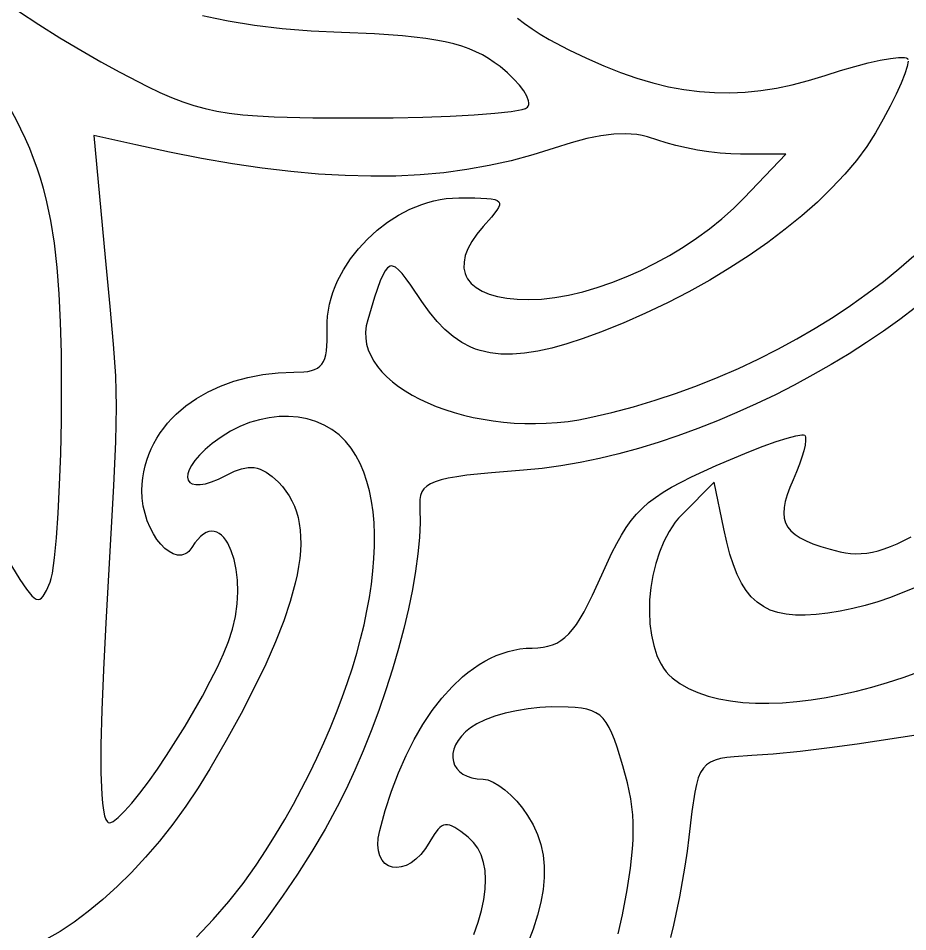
# Model space of a CAD drawing. Header units: millimetres. Extents: x -4.46 to 4.46, y -4.6 to 4.42.
# Drawn here: x 1.924 to 2.774, y -2.951 to -2.078 of the extents above; entities that cross this region are included whole.
import ezdxf

# ---------------------------------------------------------------- set-up
doc = ezdxf.new("R2010")
doc.units = ezdxf.units.MM

msp = doc.modelspace()

# ---------------------------------------------------------------- linework, layer by layer
at = {"flags": 128}
for points in [[(1.965286, -2.430558), (1.965072, -2.398419), (1.964372, -2.368906), (1.9631, -2.34174), (1.961167, -2.31664), (1.958488, -2.293324), (1.954974, -2.271514), (1.950539, -2.250926), (1.947949, -2.241004), (1.945096, -2.231282), (1.94197, -2.221726), (1.938558, -2.2123), (1.934852, -2.20297), (1.930838, -2.1937), (1.921849, -2.175201), (1.911503, -2.156521), (1.899713, -2.137381), (1.886393, -2.1175), (1.871456, -2.096597), (1.854814, -2.074392)], [(1.924172, -2.071669), (1.943628, -2.084385), (1.963621, -2.096947), (1.983553, -2.108972), (2.002826, -2.120077), (2.020841, -2.129878), (2.047566, -2.14356), (2.059357, -2.14918), (2.070472, -2.154055), (2.081189, -2.158239), (2.091785, -2.161783), (2.10254, -2.16474), (2.11373, -2.167162), (2.125635, -2.169104), (2.138532, -2.170615), (2.152699, -2.17175), (2.168415, -2.172561), (2.205606, -2.173421), (2.252327, -2.173614), (2.282297, -2.173405), (2.310659, -2.172808), (2.336764, -2.171863), (2.359963, -2.170612), (2.379605, -2.169098), (2.395042, -2.167362), (2.405624, -2.165446), (2.408892, -2.164433), (2.410702, -2.163392), (2.411553, -2.162201), (2.412009, -2.160753), (2.412085, -2.159066), (2.411793, -2.157162), (2.410162, -2.152777), (2.407221, -2.14776), (2.40308, -2.142268), (2.397845, -2.136462), (2.391623, -2.130501), (2.384522, -2.124544), (2.379065, -2.120471), (2.373466, -2.116753), (2.367642, -2.113374), (2.361507, -2.110316), (2.354979, -2.107559), (2.347972, -2.105087), (2.340403, -2.102881), (2.332187, -2.100923), (2.32324, -2.099195), (2.313479, -2.097679), (2.291176, -2.095212), (2.264604, -2.093377), (2.233091, -2.092031), (2.203883, -2.090632), (2.176169, -2.088403), (2.149751, -2.08526), (2.124433, -2.081118), (2.112125, -2.078647), (2.100017, -2.075895)], [(2.401162, -2.078172), (2.407938, -2.083474), (2.415192, -2.088583), (2.422991, -2.09357), (2.431401, -2.098504), (2.450327, -2.108489), (2.467275, -2.116623), (2.483713, -2.123846), (2.499703, -2.130166), (2.515308, -2.135587), (2.530592, -2.140118), (2.545617, -2.143763), (2.560447, -2.146529), (2.575143, -2.148423), (2.58977, -2.14945), (2.604389, -2.149618), (2.619065, -2.148932), (2.633859, -2.147399), (2.648834, -2.145025), (2.664054, -2.141816), (2.679582, -2.137779), (2.69548, -2.132919), (2.709986, -2.128371), (2.723798, -2.124407), (2.736594, -2.121095), (2.748053, -2.118501), (2.757852, -2.116693), (2.765668, -2.115738), (2.771179, -2.115703), (2.77297, -2.116052), (2.774064, -2.116656), (2.774592, -2.11771)], [(2.774724, -2.119387), (2.77386, -2.12446), (2.771596, -2.131583), (2.768058, -2.140465), (2.76337, -2.150814), (2.757655, -2.162339), (2.751039, -2.174749), (2.743647, -2.187753), (2.735225, -2.200924), (2.725369, -2.214191), (2.714159, -2.227498), (2.701671, -2.240788), (2.687985, -2.254004), (2.673177, -2.267091), (2.657326, -2.279991), (2.64051, -2.292649), (2.622806, -2.305006), (2.604294, -2.317008), (2.58505, -2.328597), (2.565153, -2.339718), (2.54468, -2.350312), (2.523711, -2.360325), (2.502322, -2.369699), (2.480591, -2.378378), (2.463973, -2.384424), (2.448481, -2.389477), (2.434043, -2.393523), (2.420589, -2.396551), (2.408046, -2.398549), (2.396343, -2.399503), (2.385407, -2.399402), (2.375168, -2.398234), (2.365553, -2.395985), (2.360957, -2.394452), (2.35649, -2.392645), (2.347908, -2.3882), (2.339736, -2.382638), (2.331901, -2.375946), (2.324331, -2.368114), (2.316956, -2.359127), (2.309702, -2.348975), (2.299095, -2.333331), (2.294739, -2.327249), (2.290912, -2.322361), (2.287536, -2.318695), (2.284533, -2.316276), (2.281826, -2.315131), (2.28056, -2.315044), (2.279338, -2.315286), (2.27699, -2.316766), (2.274706, -2.319599), (2.272408, -2.32381), (2.270019, -2.329426), (2.264655, -2.344977), (2.257994, -2.366461), (2.256573, -2.372399), (2.255951, -2.378266), (2.256101, -2.384049), (2.256993, -2.389735), (2.2586, -2.395313), (2.260895, -2.40077), (2.263849, -2.406094), (2.267434, -2.411273), (2.271623, -2.416294), (2.276388, -2.421145), (2.2817, -2.425814), (2.287532, -2.430288), (2.293857, -2.434556), (2.300645, -2.438605), (2.30787, -2.442422), (2.315503, -2.445996), (2.323516, -2.449314), (2.331882, -2.452364), (2.340572, -2.455133), (2.34956, -2.45761), (2.358816, -2.459781), (2.368313, -2.461636), (2.378023, -2.463161), (2.387918, -2.464344), (2.39797, -2.465173), (2.408152, -2.465636), (2.418435, -2.46572), (2.428792, -2.465413), (2.439194, -2.464703), (2.449615, -2.463577), (2.460025, -2.462024), (2.470397, -2.460031), (2.491441, -2.45516), (2.512289, -2.449631), (2.532909, -2.44347), (2.553271, -2.436703), (2.573342, -2.429357), (2.593093, -2.421457), (2.61249, -2.413029), (2.631504, -2.404101), (2.650103, -2.394697), (2.668255, -2.384845), (2.685929, -2.374571), (2.703094, -2.3639), (2.719718, -2.352859), (2.735771, -2.341475), (2.75122, -2.329772), (2.766036, -2.317779), (2.780185, -2.30552)], [(2.124883, -2.674156), (2.12877, -2.662162), (2.131489, -2.650094), (2.133116, -2.638149), (2.133728, -2.626524), (2.133402, -2.615419), (2.132215, -2.60503), (2.130243, -2.595554), (2.127564, -2.58719), (2.124253, -2.580136), (2.122385, -2.577161), (2.120389, -2.574588), (2.118273, -2.572441), (2.116047, -2.570745), (2.113721, -2.569524), (2.111305, -2.568804), (2.108808, -2.568609), (2.106239, -2.568963), (2.103609, -2.569892), (2.100927, -2.57142), (2.098202, -2.573571), (2.095444, -2.576372), (2.092664, -2.579845), (2.089869, -2.584017), (2.086867, -2.587829), (2.085228, -2.589217), (2.08351, -2.590273), (2.081723, -2.591009), (2.079875, -2.591435), (2.076039, -2.591402), (2.072078, -2.590262), (2.068068, -2.588102), (2.064085, -2.585008), (2.060208, -2.581069), (2.056511, -2.576371), (2.053071, -2.571001), (2.049965, -2.565046), (2.047269, -2.558595), (2.045061, -2.551733), (2.043415, -2.544548), (2.042409, -2.537128), (2.042119, -2.529558), (2.04237, -2.523545), (2.042973, -2.517634), (2.043921, -2.511831), (2.045205, -2.506141), (2.046819, -2.500571), (2.048754, -2.495127), (2.051004, -2.489814), (2.05356, -2.484638), (2.056416, -2.479605), (2.059564, -2.474721), (2.062996, -2.469991), (2.066705, -2.465422), (2.070683, -2.461018), (2.074923, -2.456787), (2.084159, -2.448864), (2.094352, -2.441698), (2.105443, -2.435337), (2.117372, -2.429827), (2.130078, -2.425215), (2.143502, -2.421546), (2.157584, -2.418868), (2.172263, -2.417227), (2.18748, -2.416669), (2.196818, -2.416311), (2.200754, -2.415814), (2.204233, -2.415064), (2.20728, -2.414026), (2.209918, -2.41267), (2.212172, -2.410964), (2.214067, -2.408874), (2.215626, -2.40637), (2.216873, -2.403418), (2.217834, -2.399987), (2.218531, -2.396044), (2.219233, -2.386496), (2.219175, -2.374517), (2.219203, -2.368799), (2.219606, -2.363077), (2.220372, -2.357365), (2.221487, -2.351673), (2.22294, -2.346014), (2.224719, -2.3404), (2.226811, -2.334843), (2.229204, -2.329356), (2.234843, -2.318638), (2.241539, -2.308344), (2.249194, -2.298569), (2.257709, -2.289411), (2.266987, -2.280967), (2.276929, -2.273334), (2.287437, -2.266609), (2.298413, -2.26089), (2.309759, -2.256272), (2.31554, -2.254407), (2.321377, -2.252854), (2.327257, -2.251625), (2.333168, -2.250732), (2.339099, -2.250187), (2.345036, -2.250003), (2.360522, -2.250083), (2.371913, -2.250522), (2.376152, -2.250969), (2.379462, -2.251616), (2.381877, -2.252501), (2.383426, -2.253661), (2.384144, -2.255132), (2.38406, -2.256952), (2.383208, -2.259158), (2.38162, -2.261786), (2.37636, -2.268459), (2.368536, -2.277267), (2.36235, -2.284678), (2.357431, -2.291817), (2.353762, -2.298654), (2.351326, -2.305161), (2.350104, -2.311309), (2.35008, -2.317072), (2.350512, -2.319799), (2.351236, -2.322419), (2.352251, -2.324929), (2.353555, -2.327324), (2.357018, -2.331757), (2.361609, -2.335692), (2.36731, -2.339098), (2.374104, -2.341948), (2.381973, -2.344214), (2.390899, -2.345868), (2.400866, -2.346881), (2.411855, -2.347225), (2.424143, -2.346738), (2.436934, -2.345306), (2.450139, -2.342972), (2.463667, -2.339779), (2.477425, -2.335769), (2.491324, -2.330986), (2.505273, -2.325472), (2.51918, -2.31927), (2.532955, -2.312424), (2.546506, -2.304975), (2.559744, -2.296967), (2.572576, -2.288444), (2.584912, -2.279447), (2.596662, -2.270019), (2.607733, -2.260204), (2.618036, -2.250044), (2.65798, -2.208336), (2.614619, -2.208336), (2.605177, -2.208058), (2.594953, -2.20726), (2.584272, -2.205998), (2.573459, -2.204329), (2.562839, -2.202309), (2.552736, -2.199992), (2.543476, -2.197437), (2.535383, -2.194697), (2.525525, -2.191546), (2.520496, -2.1904), (2.515364, -2.189542), (2.510105, -2.188975), (2.504692, -2.1887), (2.493298, -2.189037), (2.480974, -2.19057), (2.46751, -2.193314), (2.452698, -2.197286), (2.436327, -2.202503), (2.4159, -2.208959), (2.395195, -2.214531), (2.374141, -2.219219), (2.352668, -2.223021), (2.330702, -2.225937), (2.308174, -2.227968), (2.285012, -2.229111), (2.261143, -2.229367), (2.236498, -2.228736), (2.211005, -2.227216), (2.184591, -2.224808), (2.157187, -2.221511), (2.12872, -2.217323), (2.099119, -2.212246), (2.068313, -2.206278), (2.03623, -2.199419), (1.996077, -2.190461), (2.007105, -2.307031), (2.011566, -2.353875), (2.014755, -2.389968), (2.016679, -2.420229), (2.017169, -2.434711), (2.017345, -2.449579), (2.016759, -2.482937), (2.014929, -2.525222), (2.007564, -2.656253), (2.00523, -2.700997), (2.003678, -2.739782), (2.002907, -2.772604), (2.002918, -2.799463), (2.003709, -2.820356), (2.004398, -2.828565), (2.005282, -2.835282), (2.006362, -2.840507), (2.007636, -2.844239), (2.009106, -2.846478), (2.009915, -2.847038), (2.010772, -2.847225), (2.012498, -2.846896), (2.014548, -2.84593), (2.019532, -2.842212), (2.025562, -2.836316), (2.032475, -2.828491), (2.040107, -2.818985), (2.048295, -2.808043), (2.056876, -2.795915), (2.065687, -2.782846), (2.074565, -2.769086), (2.083347, -2.75488), (2.091869, -2.740477), (2.099969, -2.726123), (2.107484, -2.712067), (2.11425, -2.698555), (2.120104, -2.685836), (2.124883, -2.674156)], [(2.781832, -2.354861), (2.766741, -2.366265), (2.751088, -2.377436), (2.734916, -2.38835), (2.718273, -2.398978), (2.701202, -2.409294), (2.68375, -2.419272), (2.665962, -2.428886), (2.647882, -2.438107), (2.629557, -2.44691), (2.611031, -2.455268), (2.59235, -2.463155), (2.57356, -2.470543), (2.554705, -2.477407), (2.53583, -2.483719), (2.516982, -2.489453), (2.498206, -2.494582), (2.479546, -2.49908), (2.461048, -2.50292), (2.442757, -2.506075), (2.42472, -2.508519), (2.40698, -2.510225), (2.376373, -2.51271), (2.352657, -2.515175), (2.343121, -2.516498), (2.334991, -2.517934), (2.328163, -2.519522), (2.322532, -2.521301), (2.317993, -2.523311), (2.314439, -2.525591), (2.311767, -2.528179), (2.309871, -2.531116), (2.308645, -2.53444), (2.307984, -2.53819), (2.307784, -2.542406), (2.307939, -2.547128), (2.308202, -2.560135), (2.307568, -2.574515), (2.306079, -2.590111), (2.303781, -2.606766), (2.300716, -2.624324), (2.296927, -2.642627), (2.292459, -2.661518), (2.287355, -2.680841), (2.281659, -2.700439), (2.275413, -2.720154), (2.268663, -2.73983), (2.26145, -2.759309), (2.25382, -2.778436), (2.245815, -2.797052), (2.237479, -2.815002), (2.228855, -2.832128), (2.217199, -2.853367), (2.204493, -2.874797), (2.190887, -2.896242), (2.176531, -2.917528), (2.161577, -2.93848), (2.146175, -2.958924)], [(1.917397, -2.601753), (1.925377, -2.614637), (1.931744, -2.62412), (1.936823, -2.63034), (1.938981, -2.632269), (1.940939, -2.633433), (1.942737, -2.63385), (1.944416, -2.633537), (1.946017, -2.63251), (1.94758, -2.630788), (1.950757, -2.625323), (1.954272, -2.617281), (1.955393, -2.613702), (1.956484, -2.608598), (1.958547, -2.594195), (1.960418, -2.574839), (1.96205, -2.551294), (1.963398, -2.524328), (1.964416, -2.494706), (1.965061, -2.463194), (1.965286, -2.430558)], [(2.094439, -2.956547), (2.110296, -2.939783), (2.1252, -2.922621), (2.13897, -2.905195), (2.151425, -2.887642), (2.160864, -2.873176), (2.169927, -2.858625), (2.178607, -2.844012), (2.186901, -2.829357), (2.194803, -2.814682), (2.202309, -2.800009), (2.209414, -2.785358), (2.216112, -2.770752), (2.222399, -2.756211), (2.228269, -2.741758), (2.233719, -2.727412), (2.238743, -2.713197), (2.243337, -2.699134), (2.247495, -2.685243), (2.251212, -2.671546), (2.254484, -2.658065), (2.257305, -2.644822), (2.259672, -2.631836), (2.261578, -2.619131), (2.263019, -2.606727), (2.263991, -2.594647), (2.264488, -2.58291), (2.264505, -2.571539), (2.264038, -2.560556), (2.263081, -2.549981), (2.26163, -2.539836), (2.25968, -2.530142), (2.257226, -2.520922), (2.254263, -2.512195), (2.250786, -2.503985), (2.246791, -2.496312), (2.242272, -2.489197), (2.236809, -2.482382), (2.23062, -2.47643), (2.223779, -2.471341), (2.21636, -2.467119), (2.208438, -2.463765), (2.200085, -2.461284), (2.191377, -2.459676), (2.182386, -2.458944), (2.173188, -2.45909), (2.163855, -2.460118), (2.154463, -2.462029), (2.145084, -2.464826), (2.135794, -2.468511), (2.126665, -2.473087), (2.117772, -2.478555), (2.109189, -2.484919), (2.102657, -2.490551), (2.097219, -2.495924), (2.092852, -2.500985), (2.089531, -2.505683), (2.087234, -2.509967), (2.085937, -2.513786), (2.085617, -2.517087), (2.086251, -2.51982), (2.087815, -2.521934), (2.090286, -2.523375), (2.093641, -2.524094), (2.097856, -2.524039), (2.102909, -2.523157), (2.108775, -2.521399), (2.115431, -2.518712), (2.122855, -2.515044), (2.130524, -2.511316), (2.137405, -2.508844), (2.143686, -2.507655), (2.14666, -2.50755), (2.149555, -2.507775), (2.152393, -2.508334), (2.155199, -2.509229), (2.160806, -2.512042), (2.166564, -2.516241), (2.172661, -2.52185), (2.176433, -2.525921), (2.179842, -2.530229), (2.182887, -2.534779), (2.185566, -2.539577), (2.187878, -2.544627), (2.189823, -2.549936), (2.191398, -2.555508), (2.192602, -2.561348), (2.193435, -2.567462), (2.193895, -2.573856), (2.19398, -2.580534), (2.193689, -2.587502), (2.193022, -2.594764), (2.191976, -2.602328), (2.190551, -2.610196), (2.188746, -2.618376), (2.183987, -2.635689), (2.177691, -2.65431), (2.169847, -2.674279), (2.160444, -2.695641), (2.149473, -2.718436), (2.136924, -2.742708), (2.122786, -2.768499), (2.10705, -2.79585), (2.095903, -2.813951), (2.084081, -2.831513), (2.071684, -2.848451), (2.058813, -2.864676), (2.045566, -2.880103), (2.032046, -2.894643), (2.01835, -2.908211), (2.004581, -2.92072), (1.990837, -2.932082), (1.977219, -2.942211), (1.963827, -2.95102), (1.950761, -2.958422)], [(2.359602, -2.954128), (2.363664, -2.942244), (2.366815, -2.931027), (2.369055, -2.920482), (2.370381, -2.910615), (2.370794, -2.901431), (2.370292, -2.892936), (2.368874, -2.885135), (2.366539, -2.878035), (2.363286, -2.87164), (2.359114, -2.865956), (2.354022, -2.860989), (2.347109, -2.855511), (2.341378, -2.85169), (2.338875, -2.85041), (2.336571, -2.849556), (2.334434, -2.849132), (2.332432, -2.84914), (2.330532, -2.849585), (2.328704, -2.85047), (2.326914, -2.851799), (2.325131, -2.853577), (2.321457, -2.85849), (2.317425, -2.865239), (2.313246, -2.871872), (2.308799, -2.87744), (2.304174, -2.881963), (2.299462, -2.885462), (2.294755, -2.887956), (2.290145, -2.889465), (2.285723, -2.890009), (2.281579, -2.889609), (2.277806, -2.888283), (2.274496, -2.886052), (2.271738, -2.882937), (2.269626, -2.878956), (2.26825, -2.87413), (2.267701, -2.868479), (2.268071, -2.862022), (2.269452, -2.854781), (2.274781, -2.835388), (2.280786, -2.816922), (2.287429, -2.799426), (2.294674, -2.782944), (2.302484, -2.76752), (2.310823, -2.753198), (2.319654, -2.740021), (2.32894, -2.728034), (2.338645, -2.71728), (2.348733, -2.707804), (2.353908, -2.703559), (2.359166, -2.699649), (2.3645, -2.69608), (2.369907, -2.692859), (2.375383, -2.689989), (2.380921, -2.687477), (2.386519, -2.685329), (2.392171, -2.683549), (2.397873, -2.682143), (2.403619, -2.681117), (2.409407, -2.680475), (2.41523, -2.680225), (2.420641, -2.68003), (2.425664, -2.67951), (2.430348, -2.678616), (2.43474, -2.677299), (2.438887, -2.675507), (2.442838, -2.673193), (2.446639, -2.670305), (2.450338, -2.666794), (2.453983, -2.662611), (2.457621, -2.657706), (2.461299, -2.652029), (2.465066, -2.64553), (2.473055, -2.629868), (2.481966, -2.610322), (2.491577, -2.589415), (2.496135, -2.580455), (2.500667, -2.572356), (2.50528, -2.56502), (2.510078, -2.558344), (2.515166, -2.55223), (2.520649, -2.546576), (2.526632, -2.541282), (2.53322, -2.536249), (2.540518, -2.531375), (2.548632, -2.52656), (2.557666, -2.521705), (2.567726, -2.516709), (2.591341, -2.505892), (2.622387, -2.492814), (2.636298, -2.487427), (2.648673, -2.482966), (2.659164, -2.479552), (2.667425, -2.477304), (2.673109, -2.47634), (2.674876, -2.476377), (2.675869, -2.476781), (2.676366, -2.477558), (2.676677, -2.47869), (2.676768, -2.481925), (2.676187, -2.486313), (2.67498, -2.491678), (2.673192, -2.497846), (2.670869, -2.504642), (2.668056, -2.511891), (2.6648, -2.519419), (2.661587, -2.526898), (2.659065, -2.533779), (2.657257, -2.540101), (2.656188, -2.545901), (2.655882, -2.551215), (2.656363, -2.556081), (2.657656, -2.560535), (2.659784, -2.564616), (2.662772, -2.568359), (2.666644, -2.571802), (2.671425, -2.574982), (2.677138, -2.577937), (2.683807, -2.580703), (2.691458, -2.583317), (2.700114, -2.585817), (2.7098, -2.588239), (2.714782, -2.589232), (2.719791, -2.589861), (2.724855, -2.590115), (2.730004, -2.589986), (2.735268, -2.589462), (2.740675, -2.588535), (2.746256, -2.587195), (2.752039, -2.585432), (2.758055, -2.583235), (2.764332, -2.580595), (2.777788, -2.573948)], [(2.781698, -2.622278), (2.769796, -2.62731), (2.757844, -2.631867), (2.745863, -2.635934), (2.733871, -2.639494), (2.721887, -2.642532), (2.709931, -2.645031), (2.698022, -2.646975), (2.6868, -2.648286), (2.676458, -2.648923), (2.66695, -2.648849), (2.65823, -2.648028), (2.650253, -2.646422), (2.642973, -2.643994), (2.636344, -2.640707), (2.63032, -2.636524), (2.624857, -2.631408), (2.619908, -2.625322), (2.615427, -2.618229), (2.611369, -2.610092), (2.607689, -2.600874), (2.604339, -2.590538), (2.601276, -2.579047), (2.598452, -2.566364), (2.589341, -2.521781), (2.558564, -2.552558), (2.555198, -2.556173), (2.552018, -2.560088), (2.546216, -2.568733), (2.541169, -2.578317), (2.536888, -2.588666), (2.533382, -2.599605), (2.530663, -2.610957), (2.528742, -2.622549), (2.527628, -2.634204), (2.527332, -2.645748), (2.527866, -2.657006), (2.52924, -2.667802), (2.531464, -2.677961), (2.534549, -2.687308), (2.536418, -2.691622), (2.538506, -2.695668), (2.540815, -2.699423), (2.543345, -2.702865), (2.546099, -2.705973), (2.549077, -2.708725), (2.55647, -2.71414), (2.564697, -2.718844), (2.573709, -2.722852), (2.583458, -2.726175), (2.593896, -2.728828), (2.604973, -2.730824), (2.616641, -2.732176), (2.628851, -2.732898), (2.641555, -2.733004), (2.654705, -2.732505), (2.668252, -2.731417), (2.682146, -2.729752), (2.696341, -2.727523), (2.710786, -2.724745), (2.725434, -2.72143), (2.740235, -2.717591), (2.755142, -2.713243), (2.770106, -2.708399), (2.785077, -2.703071)], [(2.497667, -2.953399), (2.501633, -2.935183), (2.506144, -2.911439), (2.509375, -2.890644), (2.511329, -2.872174), (2.511827, -2.863616), (2.512006, -2.855404), (2.511867, -2.847461), (2.51141, -2.839708), (2.510634, -2.832068), (2.509541, -2.824463), (2.506402, -2.809042), (2.501994, -2.792822), (2.496452, -2.775099), (2.493891, -2.76782), (2.491359, -2.761508), (2.488776, -2.756093), (2.486058, -2.751509), (2.483125, -2.747689), (2.479893, -2.744565), (2.476282, -2.74207), (2.472209, -2.740137), (2.467592, -2.738698), (2.46235, -2.737685), (2.456399, -2.737033), (2.449658, -2.736672), (2.43348, -2.736558), (2.422603, -2.737042), (2.411442, -2.738262), (2.400314, -2.740136), (2.389536, -2.742583), (2.379424, -2.74552), (2.370297, -2.748867), (2.362469, -2.752541), (2.356258, -2.756461), (2.35152, -2.760434), (2.347578, -2.764532), (2.344418, -2.768702), (2.342028, -2.772892), (2.340395, -2.777049), (2.339505, -2.781121), (2.339344, -2.785054), (2.3399, -2.788796), (2.34116, -2.792295), (2.34311, -2.795498), (2.345737, -2.798353), (2.349027, -2.800807), (2.352969, -2.802807), (2.357547, -2.8043), (2.36275, -2.805235), (2.368564, -2.805558), (2.370688, -2.805738), (2.372984, -2.806266), (2.378003, -2.808293), (2.383449, -2.811499), (2.389145, -2.815741), (2.394919, -2.820876), (2.400597, -2.826763), (2.406004, -2.83326), (2.410966, -2.840225), (2.416217, -2.849171), (2.420439, -2.858441), (2.423621, -2.868075), (2.425758, -2.878111), (2.426838, -2.88859), (2.426854, -2.899551), (2.425798, -2.911033), (2.423661, -2.923076), (2.420433, -2.935718), (2.416108, -2.949), (2.410675, -2.96296)], [(2.786508, -2.762961), (2.726105, -2.772017), (2.699478, -2.775696), (2.671631, -2.779011), (2.645865, -2.781601), (2.62548, -2.7831), (2.608438, -2.78415), (2.601484, -2.784896), (2.595462, -2.785936), (2.590288, -2.787379), (2.585876, -2.789333), (2.582142, -2.791909), (2.579001, -2.795216), (2.576369, -2.799364), (2.57416, -2.804461), (2.572291, -2.810617), (2.570675, -2.817942), (2.567869, -2.836534), (2.565064, -2.861114), (2.563419, -2.874548), (2.561345, -2.888781), (2.556244, -2.917909), (2.550435, -2.945032), (2.547475, -2.956758)]]:
    msp.add_lwpolyline(points, dxfattribs=at)

doc.saveas('drawing.dxf')
